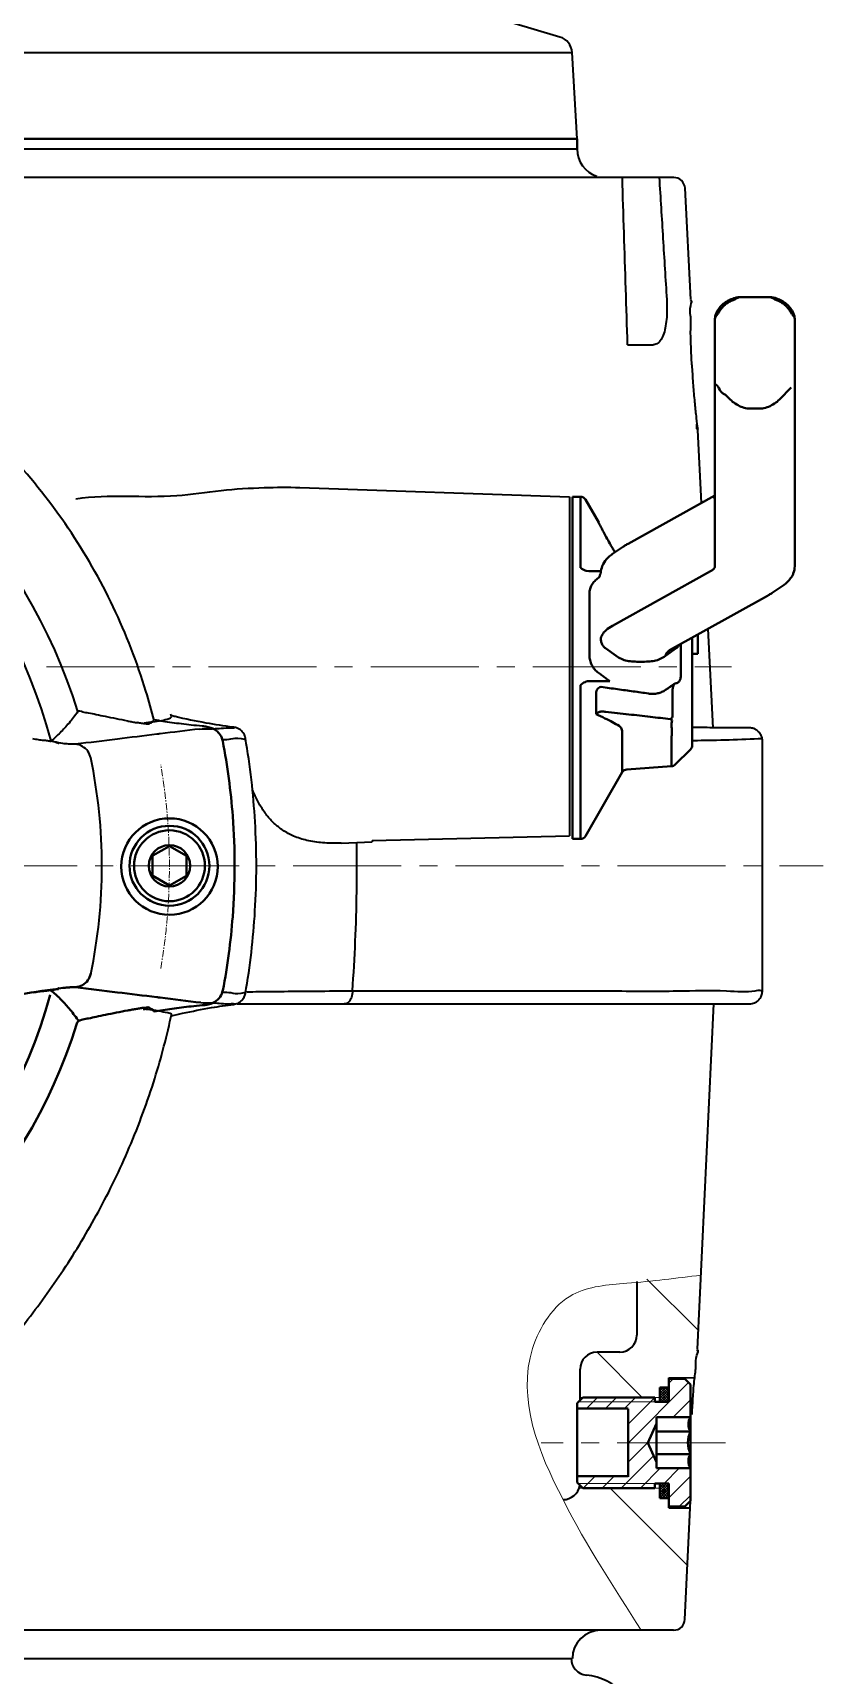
# Model space of a CAD drawing. Extents: x -12012 to 8795, y -497 to 32605.
# Drawn here: x -10217.3 to -10078, y 31972.8 to 32262.3 of the extents above; entities that cross this region are included whole.
import ezdxf

# ---------------------------------------------------------------- set-up
doc = ezdxf.new("R2010")
doc.units = 0
doc.header["$MEASUREMENT"] = 0
doc.linetypes.add('CENTER', pattern=[2, 1.25, -0.25, 0.25, -0.25])
doc.linetypes.add('CENTER2', pattern=[28.575, 19.05, -3.175, 3.175, -3.175])
doc.layers.get('0').update_dxf_attribs({"linetype": 'CONTINUOUS', "lineweight": 35})
for name, color, linetype, lineweight in [('1CEN', 4, 'CENTER2', 9), ('中心线', 14, 'CENTER', 9), ('单点划线', 1, 'CENTER2', 13), ('尺寸线', 3, 'CONTINUOUS', 15), ('标注', 3, 'CONTINUOUS', 13), ('粗实线', 7, 'CONTINUOUS', 40), ('细实线', 3, 'CONTINUOUS', 13)]:
    doc.layers.add(name, color=color, linetype=linetype, lineweight=lineweight)

msp = doc.modelspace()

# ---------------------------------------------------------------- hatches: boundary and pattern name
at = {"layer": '标注'}
h = msp.add_hatch(dxfattribs=at)
h.set_pattern_fill('ANSI31', color=256, scale=0.75, style=0)
h.set_pattern_definition([(45, (-13173.4778, 30474.8094), (-1.683798, 1.683798), [])])
h.paths.add_polyline_path([(-10121.2, 32021.002), (-10121.4, 32020.802), (-10121.4, 32019.802), (-10112.4, 32019.802), (-10112.4, 32013.802), (-10108.9, 32013.802), (-10107.4, 32017.203), (-10107.4, 32018.302), (-10101.4, 32018.302), (-10101.4, 32023.98), (-10105.2, 32022.131), (-10105.2, 32021.002), (-10107.7, 32021.002)])
h.paths.add_polyline_path([(-10120.4, 32021.802), (-10121.2, 32021.002), (-10107.7, 32021.002), (-10107.7, 32021.802)], flags=17)
h.paths.add_polyline_path([(-10105.2, 32025.052), (-10105.2, 32022.131), (-10101.4, 32023.98), (-10101.4, 32024.052), (-10102.4, 32025.052)])
h.paths.add_polyline_path([(-10105.2, 32002.552), (-10102.4, 32002.552), (-10101.4, 32003.552), (-10101.4, 32009.302), (-10107.4, 32009.302), (-10107.4, 32010.402), (-10108.9, 32013.802), (-10112.4, 32013.802), (-10112.4, 32007.802), (-10121.4, 32007.802), (-10121.4, 32006.802), (-10121.2, 32006.602), (-10107.7, 32006.602), (-10105.2, 32006.602)])
h.paths.add_polyline_path([(-10107.7, 32005.802), (-10107.7, 32006.602), (-10121.2, 32006.602), (-10120.4, 32005.802)], flags=17)
h = msp.add_hatch(dxfattribs=at)
h.set_pattern_fill('ANSI37', color=256, scale=0.1, style=0)
h.set_pattern_definition([(45, (-13173.47782, 30474.80942), (-0.224506403, 0.224506403), []), (135, (-13173.47782, 30474.80942), (-0.224506403, -0.224506403), [])])
h.paths.add_polyline_path([(-10105.2, 32023.552), (-10106.8, 32023.552), (-10106.8, 32021.002), (-10105.2, 32021.002)])
h.paths.add_polyline_path([(-10106.8, 32006.602), (-10106.8, 32004.052), (-10105.2, 32004.052), (-10105.2, 32006.602)])
at = {"layer": '粗实线'}
msp.add_hatch(color=256, dxfattribs=at).paths.add_polyline_path([(-10105.891, 32005.178, 1), (-10106.291, 32005.178, 1)])

# ---------------------------------------------------------------- linework, layer by layer
at = {"color": 7, "linetype": 'Continuous'}
for p, q in [((-10124.41, 32261.526), (-10152.912, 32270.028)), ((-10381.467, 32258.826), (-10122.271, 32258.826)), ((-10121.367, 32243.57), (-10122.271, 32258.826)), ((-10121.367, 32243.57), (-10270.665, 32243.57)), ((-10270.665, 32243.57), (-10121.368, 32243.57)), ((-10121.368, 32243.57), (-10270.4, 32243.551)), ((-10121.368, 32241.77), (-10269.344, 32241.77)), ((-10104.352, 32236.77), (-10270.144, 32236.77)), ((-10101.327, 32215.27), (-10102.355, 32234.875)), ((-10112.482, 32207.27), (-10107.999, 32207.27)), ((-10099.45, 32179.439), (-10100.122, 32192.27)), ((-10170.276, 32182.131), (-10122.716, 32180.47)), ((-10122.716, 32180.468), (-10122.716, 32120.738)), ((-10097.371, 32139.782), (-10098.286, 32157.231)), ((-10196.401, 32140.769), (-10195.972, 32141.074)), ((-10088.716, 32093.458), (-10088.716, 32137.482)), ((-10162.963, 32119.476), (-10157.499, 32119.667)), ((-10157.499, 32119.928), (-10122.716, 32120.738)), ((-10157.499, 32119.928), (-10157.499, 32119.667)), ((-10202.659, 32115.559), (-10202.654, 32115.559)), ((-10120.282, 32091.123), (-10113.016, 32091.123)), ((-10100.134, 32030.27), (-10097.249, 32091.158)), ((-10110.868, 32042.238), (-10110.868, 32032.77)), ((-10113.868, 32029.77), (-10117.868, 32029.77)), ((-10120.868, 32021.334), (-10120.868, 32026.77)), ((-10105.2, 32025.252), (-10100.651, 32025.311)), ((-10105.2, 32002.352), (-10101.459, 32002.304)), ((-10102.389, 31982.675), (-10101.4, 32003.552)), ((-10104.387, 31980.77), (-10279.191, 31980.77)), ((-10296.941, 31975.77), (-10122.218, 31975.77))]:
    msp.add_line(p, q, dxfattribs=at)
for centre, radius, start, end in [((-10125.268, 32258.648), 3.003, 3.39, 73.39001), ((-10116.368, 32241.77), 5, 180, 252.00001), ((-10104.352, 32234.77), 2, 3, 90), ((-10298.868, 32115.419), 93.516, 16.92101, 73.07899), ((-10298.868, 32115.419), 87.57, 14.58236, 75.41764), ((-10298.868, 32115.419), 93.71, 348.25847, 11.74153), ((-10113.868, 32032.77), 3, 270, 0), ((-10117.868, 32026.77), 3, 90, 180), ((-10123.868, 32006.77), 3, 270, 351.11267), ((-10117.216, 31975.77), 5, 90, 180), ((-10104.387, 31982.77), 2, 270, 357.28731)]:
    msp.add_arc(centre, radius, start, end, dxfattribs=at)
for centre, radius, start, end in [((-10119.451, 31975.83), 3, 180, 264.54814), ((-10120.71, 31962.63), 10.26, 359.75773, 84.54814)]:
    msp.add_arc(centre, radius, start, end)
for points, start_tangent, end_tangent in [([(-10112.482, 32207.27), (-10112.791, 32217.142), (-10113.1, 32226.975), (-10113.408, 32236.77)], (-0.0312659, 0.9995111), (-0.0315039, 0.9995036)), ([(-10106.91, 32236.77), (-10106.247, 32226.043), (-10105.583, 32215.27)], (0.0617426, -0.9980921), (0.0614011, -0.9981132)), ([(-10195.972, 32141.074), (-10197.394, 32146.236), (-10203.162, 32161.12), (-10211.092, 32174.953), (-10220.989, 32187.443), (-10232.65, 32198.303), (-10245.807, 32207.306), (-10260.176, 32214.25), (-10273.352, 32218.46)], (-0.2413868, 0.970429), (-0.970243, 0.2421332)), ([(-10105.583, 32215.27), (-10105.537, 32213.412), (-10105.623, 32211.748), (-10105.843, 32210.242), (-10106.21, 32208.955), (-10106.717, 32208), (-10107.33, 32207.443), (-10107.999, 32207.27)], (0.0614011, -0.9981132), (-1, 0)), ([(-10101.16, 32203.77), (-10101.296, 32207.003), (-10101.359, 32209.974), (-10101.367, 32212.451), (-10101.348, 32214.225), (-10101.33, 32215.151)], (-0.052486, 0.9986217), (-0.9998117, 0.019406)), ([(-10101.335, 32214.916), (-10101.33, 32215.151)], (0.0202744, 0.9997945), (-0.9997908, 0.0204561)), ([(-10101.16, 32203.77), (-10100.956, 32200.54), (-10100.707, 32197.564), (-10100.456, 32195.083), (-10100.251, 32193.311), (-10100.137, 32192.388), (-10100.25, 32193.303)], (0.052486, -0.9986217), (-0.1216969, 0.9925673)), ([(-10100.137, 32192.388), (-10100.25, 32193.303)], (-0.992636, -0.1211352), (-0.1216969, 0.9925673)), ([(-10100.166, 32192.621), (-10100.137, 32192.388)], (0.1236315, -0.9923282), (-0.992477, -0.1224315)), ([(-10209.729, 32180.168), (-10191.973, 32180.729), (-10184.159, 32181.619), (-10176.524, 32182.12), (-10170.276, 32182.131)], (0.9897295, 0.142953), (0.9994068, -0.034439)), ([(-10200.59, 32140.984), (-10202.606, 32141.372), (-10204.505, 32141.756), (-10206.162, 32142.101), (-10207.51, 32142.378), (-10208.533, 32142.571), (-10209.401, 32142.637)], (-0.9830189, 0.1835041), (-0.5787964, -0.8154721)), ([(-10209.401, 32142.637), (-10210.95, 32140.633), (-10212.528, 32138.915), (-10214.119, 32137.467)], (-0.5787964, -0.8154721), (-0.7705754, -0.6373489)), ([(-10200.591, 32140.984), (-10199.807, 32140.841), (-10199.024, 32140.704)], (0.9830189, -0.1835041), (0.9857943, -0.1679573)), ([(-10196.888, 32140.436), (-10197.312, 32140.458), (-10197.769, 32140.513), (-10198.351, 32140.596), (-10199.023, 32140.704)], (-0.8275952, -0.5613253), (-0.9857943, 0.1679573)), ([(-10197.723, 32140.689), (-10194.644, 32141.097), (-10193.276, 32141.437), (-10192.905, 32141.713), (-10192.901, 32141.749)], (0.9946741, 0.1030705), (-0.085736, 0.9963179)), ([(-10196.888, 32140.436), (-10196.591, 32140.639), (-10196.443, 32140.744)], (0.8275952, 0.5613253), (0.8111904, 0.5847821)), ([(-10195.955, 32141.183), (-10196.008, 32141.192)], (-0.9857223, 0.1683791), (-0.985639, 0.1688663)), ([(-10187.49, 32140.075), (-10189.425, 32140.269), (-10192.789, 32140.69), (-10195.955, 32141.183)], (-0.9958385, 0.0911352), (-0.9857223, 0.1683791)), ([(-10192.906, 32141.748), (-10193, 32142.183)], (-0.2096768, 0.9777707), (-0.2130878, 0.9770331)), ([(-10192.261, 32141.759), (-10192.954, 32141.923)], (-0.973967, 0.2266899), (-0.9724124, 0.2332684)), ([(-10181.93, 32139.882), (-10182.058, 32139.899), (-10186.785, 32140.636), (-10192.261, 32141.759)], (-0.9913356, 0.1313534), (-0.973967, 0.2266899)), ([(-10187.925, 32139.579), (-10184.46, 32139.686), (-10182.599, 32139.768), (-10181.878, 32139.832), (-10181.936, 32139.853)], (0.9996202, 0.0275588), (-0.9765761, 0.2151724)), ([(-10179.849, 32137.96), (-10180.13, 32138.732), (-10180.74, 32139.416), (-10181.192, 32139.682), (-10181.63, 32139.828), (-10181.93, 32139.882)], (-0.1699766, 0.9854481), (-0.9912696, 0.1318505)), ([(-10097.371, 32139.814), (-10097.569, 32139.814)], (-0.9999969, 0.0024716), (-0.9999974, 0.0022716)), ([(-10097.371, 32139.81), (-10097.564, 32139.81)], (-0.9999991, 0.0013322), (-0.9999992, 0.0012882)), ([(-10088.716, 32137.483), (-10088.744, 32137.843), (-10088.997, 32138.585), (-10089.438, 32139.156), (-10089.977, 32139.535), (-10090.465, 32139.716), (-10090.837, 32139.777), (-10091.211, 32139.789), (-10091.597, 32139.793), (-10091.998, 32139.796), (-10092.41, 32139.798), (-10092.778, 32139.8), (-10093.203, 32139.801), (-10093.692, 32139.803), (-10094.057, 32139.804), (-10094.457, 32139.805), (-10094.892, 32139.806), (-10095.363, 32139.807), (-10095.872, 32139.808), (-10096.418, 32139.809), (-10097.001, 32139.81), (-10097.371, 32139.81)], (-0.0001006, 1), (-0.9999991, 0.0013322)), ([(-10214.119, 32137.467), (-10214.751, 32137.49), (-10215.433, 32137.561), (-10216.31, 32137.673), (-10217.333, 32137.827)], (-0.7705754, -0.6373489), (-0.9870246, 0.1605689)), ([(-10209.814, 32136.887), (-10210.109, 32136.883), (-10210.577, 32136.901), (-10210.895, 32136.919), (-10211.257, 32136.942), (-10211.648, 32136.971), (-10212.05, 32137.005), (-10214.119, 32137.467), (-10212.823, 32137.079)], (-0.9925141, -0.1221305), (-0.9946253, 0.1035398)), ([(-10195.496, 32138.65), (-10202.428, 32137.796), (-10209.814, 32136.887)], (-0.9924925, -0.1223058), (-0.9925146, -0.1221264)), ([(-10207.119, 32134.489), (-10207.638, 32135.664), (-10208.595, 32136.515), (-10209.814, 32136.887)], (-0.2018851, 0.9794092), (-0.9968475, 0.0793421)), ([(-10194.883, 32138.726), (-10195.496, 32138.65)], (-0.9924917, -0.1223119), (-0.9924925, -0.1223058)), ([(-10187.925, 32139.579), (-10194.883, 32138.726)], (-0.9924833, -0.1223801), (-0.9924917, -0.1223119)), ([(-10179.849, 32092.981), (-10178.168, 32107.511), (-10178.156, 32123.242), (-10179.849, 32137.96)], (0.1689735, 0.9856206), (-0.1689683, 0.9856215)), ([(-10162.963, 32119.476), (-10163.24, 32119.467), (-10166.243, 32119.536), (-10169.011, 32119.953), (-10171.369, 32120.715), (-10173.261, 32121.735), (-10174.793, 32122.954), (-10176.068, 32124.353), (-10177.17, 32125.958), (-10178.159, 32127.825), (-10178.605, 32128.833)], (-0.9993776, -0.0352758), (-0.3851858, 0.9228391)), ([(-10160.985, 32093.434), (-10160.482, 32102.176), (-10160.23, 32110.923), (-10160.224, 32119.572)], (0.0719334, 0.9974094), (-0.0132957, 0.9999116)), ([(-10160.985, 32093.434), (-10131.072, 32093.427), (-10115.784, 32093.423), (-10103.675, 32093.424), (-10095.022, 32093.43), (-10090.017, 32093.443), (-10088.772, 32093.461), (-10088.739, 32093.464)], (0.9999999, -0.0003853), (0.2658156, 0.9640239)), ([(-10096.311, 32091.132), (-10095.696, 32091.133), (-10095.13, 32091.134), (-10094.61, 32091.135), (-10094.133, 32091.136), (-10093.697, 32091.137), (-10093.301, 32091.139), (-10092.943, 32091.14), (-10092.475, 32091.142), (-10092.083, 32091.144), (-10091.67, 32091.146), (-10091.31, 32091.15), (-10090.956, 32091.157), (-10090.546, 32091.206), (-10090.132, 32091.334), (-10089.652, 32091.605), (-10089.206, 32092.039), (-10088.875, 32092.618), (-10088.721, 32093.307), (-10088.716, 32093.457)], (0.9999987, 0.0016151), (0.0000125, 1)), ([(-10192.87, 32089.037), (-10190.954, 32089.476), (-10185.82, 32090.472), (-10181.93, 32091.058)], (0.9726023, 0.2324751), (0.9913365, 0.1313467)), ([(-10181.93, 32091.058), (-10181.605, 32091.118), (-10181.128, 32091.288), (-10180.65, 32091.595), (-10180.067, 32092.323), (-10179.849, 32092.981)], (0.9912129, 0.1322763), (0.1696131, 0.9855107)), ([(-10181.93, 32091.137), (-10181.54, 32091.137)], (0.9999999, -0.0003344), (0.9999999, -0.0003349)), ([(-10181.323, 32091.137), (-10167.563, 32091.132), (-10162.438, 32091.13)], (0.9999999, -0.0003349), (0.9999999, -0.0003795)), ([(-10181.277, 32091.149), (-10179.373, 32091.146), (-10174.771, 32091.141), (-10169.081, 32091.137), (-10162.438, 32091.134)], (0.9999982, -0.0018796), (0.9999999, -0.0003942)), ([(-10179.598, 32093.27), (-10177.472, 32093.3), (-10173.012, 32093.347), (-10167.472, 32093.392), (-10160.987, 32093.434)], (0.9998838, 0.0152436), (0.9999833, 0.0057839)), ([(-10160.985, 32093.434), (-10161.18, 32092.284), (-10161.712, 32091.442), (-10162.438, 32091.134)], (-0.000257, -1), (-1, 0.0001555)), ([(-10162.438, 32091.13), (-10132.777, 32091.127), (-10127.479, 32091.126)], (0.9999999, -0.0003908), (1, -0.0001957)), ([(-10150.655, 32091.13), (-10138.15, 32091.126), (-10127.479, 32091.125)], (0.9999999, -0.0003795), (1, -0.00023)), ([(-10127.479, 32091.126), (-10120.282, 32091.124)], (1, -0.0001957), (1, -0.0003058)), ([(-10127.479, 32091.125), (-10123.227, 32091.123), (-10120.282, 32091.122)], (1, -0.00023), (0.9999999, -0.0004502)), ([(-10120.282, 32091.124), (-10117.704, 32091.123), (-10113.018, 32091.122)], (1, -0.0003058), (1, -0.0002625)), ([(-10120.282, 32091.122), (-10118.026, 32091.121)], (0.9999999, -0.0004502), (1, -0.0002161)), ([(-10113.018, 32091.122), (-10105.765, 32091.124), (-10097.608, 32091.131)], (1, -0.0002625), (0.9999991, -0.0013125)), ([(-10097.608, 32091.131), (-10097.249, 32091.13)], (0.9999991, -0.0013125), (0.9999985, -0.0017411)), ([(-10097.605, 32091.13), (-10097.328, 32091.13), (-10096.976, 32091.131), (-10096.311, 32091.132)], (0.9999992, 0.0012791), (0.9999987, 0.0016151)), ([(-10256.154, 32001.652), (-10251.766, 32004.481), (-10242.613, 32011.128), (-10234.209, 32018.261), (-10226.39, 32025.993), (-10219.101, 32034.428), (-10212.338, 32043.669), (-10206.154, 32053.827), (-10200.646, 32065.053), (-10196.077, 32077.252), (-10193, 32088.757)], (0.8498234, 0.5270676), (0.2130882, 0.977033)), ([(-10197.723, 32090.251), (-10197.778, 32090.028)], (-0.2396852, -0.9708507), (-0.2417974, -0.9703268)), ([(-10197.506, 32090.286), (-10197.723, 32090.251)], (-0.987718, -0.1562468), (-0.9873847, -0.1583396)), ([(-10197.723, 32090.251), (-10195.087, 32089.919), (-10193.54, 32089.593), (-10192.93, 32089.29), (-10192.942, 32089.213)], (0.9946741, -0.1030705), (-0.5035948, -0.86394)), ([(-10193, 32088.757), (-10192.906, 32089.192)], (0.2130882, 0.977033), (0.2096763, 0.9777709)), ([(-10192.956, 32089.017), (-10192.87, 32089.037)], (0.9724088, 0.2332835), (0.9726023, 0.2324751)), ([(-10101.114, 32018.77), (-10100.926, 32022), (-10100.693, 32024.976), (-10100.454, 32027.457), (-10100.258, 32029.229), (-10100.148, 32030.152)], (0.0474634, 0.998873), (-0.9931856, 0.1165436)), ([(-10100.176, 32029.92), (-10100.148, 32030.152)], (0.1187171, 0.9929281), (-0.9932035, 0.116391))]:
    msp.add_spline(points, degree=3, dxfattribs=dict(at, start_tangent=start_tangent, end_tangent=end_tangent))
msp.add_open_spline([(-10097.569, 32139.814), (-10098.748, 32139.817), (-10099.927, 32139.816), (-10101.106, 32139.816)], degree=3, dxfattribs=at)
for points, knots in [([(-10183.92, 32137.725), (-10183.37, 32137.729), (-10182.246, 32137.77), (-10181.345, 32138.103), (-10179.814, 32137.726), (-10179.893, 32137.944)], [1.8117065, 1.8117065, 1.8117065, 1.8117065, 3.4042357, 5.2228649, 5.9170964, 5.9170964, 5.9170964, 5.9170964]), ([(-10088.746, 32137.85), (-10092.418, 32137.677), (-10097.27, 32137.554), (-10100.805, 32137.505), (-10101.106, 32137.502)], [16.5456223, 16.5456223, 16.5456223, 16.5456223, 23.7875442, 24.484302, 24.484302, 24.484302, 24.484302]), ([(-10187.711, 32091.356), (-10186.602, 32091.33), (-10184.569, 32091.323), (-10183.51, 32091.128), (-10181.642, 32091.203), (-10181.916, 32091.092), (-10181.936, 32091.087)], [0.2115032, 0.2115032, 0.2115032, 0.2115032, 3.4630189, 5.3257582, 6.0531276, 6.1144945, 6.1144945, 6.1144945, 6.1144945]), ([(-10183.928, 32093.215), (-10183.377, 32093.212), (-10182.251, 32093.171), (-10181.348, 32092.837), (-10179.815, 32093.215), (-10179.894, 32092.997)], [1.804488, 1.804488, 1.804488, 1.804488, 3.3997957, 5.2191729, 5.9160838, 5.9160838, 5.9160838, 5.9160838])]:
    msp.add_open_spline(points, degree=3, knots=knots, dxfattribs=at)
at = {"layer": '1CEN', "color": 1}
for p, q in [((-10657.196, 32115.47), (-10078.002, 32115.47)), ((-10095.242, 32013.77), (-10127.707, 32013.77))]:
    msp.add_line(p, q, dxfattribs=at)
at = {"layer": '中心线'}
msp.add_arc((-10298.871, 32115.336), 105.62, 350.21879, 9.78121, dxfattribs=at)
at = {"layer": '单点划线'}
msp.add_line((-10214.925, 32150.539), (-10094.189, 32150.539), dxfattribs=at)
at = {"layer": '尺寸线', "ltscale": 10}
for p, q in [((-10120.4, 32021.802), (-10120.868, 32021.802)), ((-10120.4, 32005.802), (-10121.029, 32005.802))]:
    msp.add_line(p, q, dxfattribs=at)
at = {"layer": '尺寸线', "ltscale": 10, "end_tangent": (0.9671326, -0.2542724)}
msp.add_spline([(-10110.065, 31980.77), (-10123.868, 32003.77), (-10129.235, 32030.412), (-10122.147, 32039.909), (-10112.636, 32041.894), (-10099.515, 32043.331)], degree=3, dxfattribs=at)
at = {"layer": '标注'}
for p, q in [((-10106.8, 32021.802), (-10107.65, 32021.802)), ((-10121.2, 32021.002), (-10107.7, 32021.002)), ((-10121.2, 32006.602), (-10107.7, 32006.602)), ((-10106.8, 32005.802), (-10107.65, 32005.802))]:
    msp.add_line(p, q, dxfattribs=at)
at = {"layer": '粗实线', "ltscale": 10}
for p, q in [((-10121.368, 32241.77), (-10121.368, 32243.57)), ((-10121.368, 32243.57), (-10121.368, 32241.77))]:
    msp.add_line(p, q, dxfattribs=at)
at = {"layer": '粗实线', "color": 0}
for p, q in [((-10094.573, 32215.163), (-10094.567, 32215.166)), ((-10092.394, 32215.708), (-10092.392, 32215.708)), ((-10087.713, 32215.708), (-10092.387, 32215.708)), ((-10087.708, 32215.708), (-10087.706, 32215.708)), ((-10085.527, 32215.163), (-10085.533, 32215.166)), ((-10096.272, 32213.81), (-10096.276, 32213.804)), ((-10083.829, 32213.81), (-10083.824, 32213.804)), ((-10097.086, 32211.852), (-10097.086, 32168.28)), ((-10083.014, 32168.28), (-10083.014, 32211.851)), ((-10088.71, 32196.051), (-10091.39, 32196.051)), ((-10112.405, 32172.23), (-10097.086, 32180.755)), ((-10113.225, 32171.727), (-10114.978, 32170.542)), ((-10097.836, 32167.402), (-10115.125, 32157.781)), ((-10105.087, 32153.446), (-10087.798, 32163.067)), ((-10086.977, 32163.57), (-10085.225, 32164.756)), ((-10103.116, 32150.435), (-10103.116, 32154.543)), ((-10100.101, 32156.221), (-10100.101, 32152.821)), ((-10114.508, 32152.455), (-10116.384, 32153.814)), ((-10103.921, 32153.814), (-10105.797, 32152.455)), ((-10105.087, 32153.446), (-10105.104, 32153.437)), ((-10101.106, 32152.821), (-10100.101, 32152.821)), ((-10103.116, 32148.929), (-10103.116, 32150.435)), ((-10187.488, 32090.891), (-10187.49, 32090.891)), ((-10196.401, 32090.197), (-10195.972, 32089.892))]:
    msp.add_line(p, q, dxfattribs=at)
at = {"layer": '粗实线', "color": 7, "linetype": 'Continuous'}
for p, q in [((-10122.214, 32180.503), (-10122.214, 32120.196)), ((-10122.214, 32180.503), (-10120.784, 32180.503)), ((-10120.783, 32167.98), (-10120.784, 32180.503)), ((-10117.579, 32175.958), (-10119.913, 32180)), ((-10119.299, 32167.416), (-10119.748, 32167.466)), ((-10117.11, 32167.416), (-10119.299, 32167.416)), ((-10119.198, 32152.554), (-10119.198, 32163.476)), ((-10101.106, 32136.695), (-10101.106, 32155.661)), ((-10120.784, 32120.196), (-10120.783, 32147.312)), ((-10119.299, 32147.999), (-10115.623, 32147.999)), ((-10118.038, 32142.213), (-10118.038, 32146.098)), ((-10115.623, 32147.999), (-10115.714, 32148.065)), ((-10104.54, 32146.6), (-10104.54, 32141.891)), ((-10113.413, 32138.824), (-10113.413, 32131.958)), ((-10104.723, 32133.01), (-10104.723, 32138.139)), ((-10101.401, 32135.983), (-10104.083, 32133.302)), ((-10113.413, 32131.958), (-10119.913, 32120.699)), ((-10112.612, 32132.458), (-10104.723, 32133.01)), ((-10122.214, 32120.196), (-10120.784, 32120.196)), ((-10183.838, 32115.419), (-10183.843, 32115.419)), ((-10193.246, 32106.009), (-10193.246, 32106.014))]:
    msp.add_line(p, q, dxfattribs=at)
at = {"layer": '粗实线'}
for p, q in [((-10196.246, 32117.179), (-10196.246, 32113.773)), ((-10193.221, 32118.926), (-10196.197, 32117.264)), ((-10193.222, 32118.926), (-10190.27, 32117.222)), ((-10190.246, 32117.18), (-10190.246, 32113.772)), ((-10193.222, 32112.026), (-10190.27, 32113.73)), ((-10193.221, 32112.026), (-10196.197, 32113.688)), ((-10105.2, 32025.252), (-10105.2, 32021.002)), ((-10105.2, 32025.052), (-10102.4, 32025.052)), ((-10102.4, 32025.052), (-10101.4, 32024.052)), ((-10101.4, 32024.052), (-10101.4, 32003.552)), ((-10121.4, 32020.802), (-10120.4, 32021.802)), ((-10120.4, 32021.802), (-10107.7, 32021.802)), ((-10107.7, 32021.802), (-10107.7, 32021.002)), ((-10106.8, 32023.552), (-10106.8, 32021.002)), ((-10106.8, 32023.552), (-10105.2, 32023.552)), ((-10121.4, 32020.802), (-10121.4, 32006.802)), ((-10121.4, 32019.849), (-10112.4, 32019.849)), ((-10112.4, 32019.802), (-10112.4, 32007.802)), ((-10107.7, 32021.002), (-10105.2, 32021.002)), ((-10107.4, 32018.302), (-10101.4, 32018.302)), ((-10107.4, 32018.302), (-10107.4, 32009.302)), ((-10107.4, 32017.203), (-10108.9, 32013.802)), ((-10101.4, 32015.791), (-10107.4, 32015.791)), ((-10107.4, 32010.402), (-10108.9, 32013.802)), ((-10101.4, 32011.814), (-10107.4, 32011.814)), ((-10121.4, 32007.89), (-10112.4, 32007.89)), ((-10121.4, 32006.802), (-10120.4, 32005.802)), ((-10107.4, 32009.302), (-10101.4, 32009.302)), ((-10120.4, 32005.802), (-10107.7, 32005.802)), ((-10107.7, 32006.602), (-10105.2, 32006.602)), ((-10107.7, 32005.802), (-10107.7, 32006.602)), ((-10106.8, 32006.602), (-10106.8, 32004.052)), ((-10106.8, 32004.052), (-10105.2, 32004.052)), ((-10105.2, 32002.352), (-10105.2, 32006.602))]:
    msp.add_line(p, q, dxfattribs=at)
at = {"layer": '粗实线', "color": 0, "linetype": 'ByBlock'}
for p in [(-10105.2, 32002.552), (-10101.4, 32003.552)]:
    msp.add_line(p, (-10102.4, 32002.552), dxfattribs=at)
at = {"layer": '粗实线', "color": 7, "linetype": 'Continuous'}
msp.add_lwpolyline([(-10104.505, 32146.782), (-10104.503, 32146.821), (-10104.499, 32146.859)], dxfattribs=at)
at = {"layer": '粗实线'}
for centre, radius in [((-10193.246, 32115.336), 8.5), ((-10193.246, 32115.476), 6.25), ((-10193.246, 32115.476), 3.65), ((-10106.091, 32005.178), 0.2)]:
    msp.add_circle(centre, radius, dxfattribs=at)
at = {"layer": '粗实线', "color": 7, "linetype": 'Continuous'}
msp.add_circle((-10193.246, 32115.476), 7.044, dxfattribs=at)
for centre, start, end in [((-10120.784, 32179.498), 30.00001, 90), ((-10102.111, 32136.694), 315.00177, 0), ((-10112.542, 32131.455), 93.99995, 149.99938), ((-10104.793, 32134.012), 274.00025, 315.00131), ((-10120.784, 32121.201), 270, 329.99999)]:
    msp.add_arc(centre, 1.005, start, end, dxfattribs=at)
at = {"layer": '粗实线', "color": 0}
msp.add_arc((-10110.153, 32165.24), 13.822, 264.437, 275.56533, dxfattribs=at)
at = {"layer": '粗实线', "color": 0, "linetype": 'ByBlock'}
for radius, start, end in [(87.57, 285.02334, 344.97666), (93.516, 287.25814, 342.74186)]:
    msp.add_arc((-10298.868, 32115.419), radius, start, end, dxfattribs=at)
at = {"layer": '粗实线'}
for centre, radius, start, end in [((-10099.277, 32017.046), 2.467, 149.39568, 210.60432), ((-10097.119, 32013.802), 4.72, 155.08567, 204.91433), ((-10099.277, 32010.558), 2.467, 149.39568, 210.60432)]:
    msp.add_arc(centre, radius, start, end, dxfattribs=at)
at = {"layer": '粗实线', "color": 0}
for points, start_tangent, end_tangent in [([(-10094.567, 32215.166), (-10094.931, 32214.973), (-10095.489, 32214.585), (-10095.998, 32214.124), (-10096.276, 32213.804)], (-0.9076982, -0.4196236), (-0.6164238, -0.7874146)), ([(-10093.991, 32215.412), (-10094.397, 32215.243), (-10094.573, 32215.163)], (-0.9337996, -0.3577965), (-0.9069668, -0.4212021)), ([(-10094.567, 32215.166), (-10094.178, 32215.262)], (0.9096248, 0.4154307), (0.9980872, 0.061822)), ([(-10094.394, 32214.943), (-10093.726, 32215.208)], (0.8901908, 0.455588), (0.964392, 0.2644771)), ([(-10094.178, 32215.262), (-10093.726, 32215.208)], (0.9980872, 0.061822), (0.9590366, -0.2832823)), ([(-10093.888, 32215.45), (-10093.991, 32215.412)], (-0.9394407, -0.3427115), (-0.9337996, -0.3577965)), ([(-10093.888, 32215.45), (-10093.641, 32215.515), (-10093.199, 32215.517)], (0.939594, 0.3422911), (0.9894654, -0.1447693)), ([(-10093.643, 32215.531), (-10093.888, 32215.45)], (-0.9590992, -0.2830701), (-0.9394654, -0.3426436)), ([(-10093.726, 32215.208), (-10093.446, 32215.381)], (0.8384154, 0.5450318), (0.8619142, 0.5070541)), ([(-10092.999, 32215.668), (-10093.643, 32215.531)], (-0.9911479, -0.1327622), (-0.9590992, -0.2830701)), ([(-10093.446, 32215.381), (-10093.199, 32215.517)], (0.8619142, 0.5070541), (0.8906299, 0.454729)), ([(-10093.199, 32215.517), (-10092.655, 32215.689), (-10092.42, 32215.708)], (0.8905951, 0.4547971), (0.9998983, 0.0142635)), ([(-10092.392, 32215.708), (-10092.999, 32215.668)], (-1, -0.0000379), (-0.9911479, -0.1327622)), ([(-10092.42, 32215.708), (-10092.394, 32215.708)], (0.9998983, 0.0142634), (0.9999998, 0.0005851)), ([(-10087.112, 32215.669), (-10087.708, 32215.708)], (-0.9914813, 0.1302493), (-1, 0.0000358)), ([(-10087.706, 32215.708), (-10087.686, 32215.708)], (0.9999998, -0.000579), (0.9999367, -0.0112481)), ([(-10087.686, 32215.708), (-10087.445, 32215.689), (-10086.901, 32215.517)], (0.9999367, -0.0112483), (0.8905949, -0.4547974)), ([(-10086.478, 32215.537), (-10087.112, 32215.669)], (-0.9605349, 0.2781595), (-0.9914813, 0.1302493)), ([(-10086.212, 32215.45), (-10086.459, 32215.515), (-10086.901, 32215.517)], (-0.9395865, 0.3423115), (-0.989465, -0.1447724)), ([(-10086.901, 32215.517), (-10086.654, 32215.381)], (0.8906392, -0.4547107), (0.8618725, -0.5071251)), ([(-10086.654, 32215.381), (-10086.374, 32215.208)], (0.8618725, -0.5071251), (0.8385786, -0.5447806)), ([(-10086.212, 32215.45), (-10086.478, 32215.537)], (-0.9394702, 0.3426307), (-0.9605349, 0.2781595)), ([(-10085.922, 32215.262), (-10086.374, 32215.208)], (-0.9980869, 0.0618273), (-0.9590525, -0.2832283)), ([(-10086.374, 32215.208), (-10085.706, 32214.943)], (0.9644099, -0.2644119), (0.8901947, -0.4555803)), ([(-10086.133, 32215.421), (-10086.212, 32215.45)], (-0.9350723, 0.3544569), (-0.9394477, 0.3426923)), ([(-10085.527, 32215.163), (-10085.726, 32215.254), (-10086.133, 32215.421)], (-0.9069712, 0.4211926), (-0.9350723, 0.3544569)), ([(-10085.533, 32215.166), (-10085.922, 32215.262)], (-0.9095566, 0.41558), (-0.9980869, 0.0618273)), ([(-10083.824, 32213.804), (-10084.123, 32214.144), (-10084.636, 32214.605), (-10085.196, 32214.989), (-10085.533, 32215.166)], (-0.6164241, 0.7874143), (-0.9076611, 0.4197039)), ([(-10097.086, 32211.845), (-10096.942, 32212.253), (-10096.509, 32212.789)], (0.0009285, 0.9999996), (0.6962511, 0.7177983)), ([(-10097.025, 32212.373), (-10097.085, 32211.852)], (-0.221951, -0.9750578), (-0.0039531, -0.9999922)), ([(-10096.815, 32212.964), (-10096.832, 32212.93), (-10097.025, 32212.373)], (-0.4335024, -0.9011524), (-0.221951, -0.9750578)), ([(-10096.272, 32213.81), (-10096.531, 32213.455), (-10096.815, 32212.964)], (-0.6179449, -0.7862214), (-0.4335024, -0.9011524)), ([(-10096.276, 32213.804), (-10096.284, 32213.794), (-10096.495, 32213.333), (-10096.51, 32212.789)], (-0.6146087, -0.7888322), (0.1512296, -0.9884987)), ([(-10096.51, 32212.789), (-10096.133, 32213.438), (-10096.021, 32213.587)], (0.4084273, 0.9127909), (0.614311, 0.789064)), ([(-10096.021, 32213.587), (-10095.63, 32214.031), (-10095.039, 32214.541)], (0.614311, 0.789064), (0.8042452, 0.5942977)), ([(-10095.039, 32214.541), (-10094.394, 32214.943)], (0.8042452, 0.5942977), (0.8901908, 0.455588)), ([(-10085.706, 32214.943), (-10085.061, 32214.541)], (0.8901947, -0.4555803), (0.8042432, -0.5943003)), ([(-10085.061, 32214.541), (-10084.47, 32214.031), (-10084.079, 32213.588)], (0.8042432, -0.5943003), (0.6143384, -0.7890426)), ([(-10084.079, 32213.588), (-10083.967, 32213.438), (-10083.591, 32212.79)], (0.6143384, -0.7890426), (0.408513, -0.9127525)), ([(-10083.285, 32212.964), (-10083.572, 32213.459), (-10083.829, 32213.81)], (-0.433494, 0.9011564), (-0.6180825, 0.7861132)), ([(-10083.824, 32213.804), (-10083.817, 32213.794), (-10083.605, 32213.333), (-10083.59, 32212.789)], (0.6146152, -0.788827), (-0.1513241, -0.9884842)), ([(-10083.591, 32212.789), (-10083.27, 32212.418), (-10083.078, 32212.102), (-10083.014, 32211.845)], (0.6959461, -0.718094), (0.0002035, -1)), ([(-10083.071, 32212.354), (-10083.263, 32212.917), (-10083.285, 32212.964)], (-0.2147045, 0.9766791), (-0.433494, 0.9011564)), ([(-10083.014, 32211.851), (-10083.071, 32212.354)], (-0.0031967, 0.9999949), (-0.2147045, 0.9766791)), ([(-10094.932, 32198.181), (-10095.132, 32198.362), (-10095.34, 32198.523), (-10095.545, 32198.657), (-10095.735, 32198.755), (-10097.086, 32200.338)], (-0.7125456, 0.7016258), (-0.9849649, 0.1727546)), ([(-10094.405, 32197.639), (-10094.652, 32197.9), (-10094.932, 32198.181)], (-0.678003, 0.7350592), (-0.7126152, 0.7015551)), ([(-10091.39, 32196.051), (-10092.474, 32196.383), (-10093.498, 32196.925), (-10094.405, 32197.639)], (-0.9804226, 0.1969047), (-0.7285291, 0.6850148)), ([(-10085.695, 32197.639), (-10086.602, 32196.925), (-10087.626, 32196.383), (-10088.71, 32196.051)], (-0.7285256, -0.6850186), (-0.980421, -0.1969128)), ([(-10083.655, 32199.776), (-10085.448, 32197.9), (-10085.695, 32197.639)], (-0.7126022, -0.7015683), (-0.6780095, -0.7350531)), ([(-10097.107, 32180.518), (-10097.404, 32180.255)], (-0.8274684, -0.5615123), (-0.6609177, -0.7504584)), ([(-10097.107, 32180.518), (-10097.085, 32180.53)], (0.8738213, 0.4862473), (0.870766, 0.4916977)), ([(-10117.541, 32175.877), (-10117.587, 32175.97), (-10117.408, 32175.612), (-10117.133, 32175.073), (-10116.738, 32174.314), (-10116.231, 32173.372)], (-0.4471505, 0.8944588), (0.4809593, -0.8767429)), ([(-10117.541, 32175.877), (-10117.587, 32175.97), (-10117.589, 32175.973)], (-0.4471505, 0.8944588), (0.892458, 0.4511304)), ([(-10117.541, 32175.877), (-10117.587, 32175.97), (-10117.589, 32175.973)], (-0.4471505, 0.8944588), (0.892458, 0.4511304)), ([(-10116.231, 32173.372), (-10115.626, 32172.296), (-10115.191, 32171.551)], (0.4809593, -0.8767429), (0.5109736, -0.8595964)), ([(-10112.961, 32171.9), (-10113.225, 32171.727)], (-0.8448521, -0.535), (-0.8282209, -0.5604017)), ([(-10112.7, 32172.06), (-10112.961, 32171.9)], (-0.8593357, -0.511412), (-0.8448521, -0.535)), ([(-10112.405, 32172.23), (-10112.687, 32172.068), (-10112.7, 32172.06)], (-0.8738212, -0.4862474), (-0.8593357, -0.511412)), ([(-10115.645, 32170.034), (-10116.184, 32169.503), (-10116.936, 32168.304), (-10117.188, 32167.018)], (-0.7571013, -0.6532975), (0, -1)), ([(-10114.978, 32170.542), (-10115.645, 32170.034)], (-0.8282209, -0.5604017), (-0.7571013, -0.6532975)), ([(-10115.191, 32171.551), (-10114.997, 32171.227)], (0.5109736, -0.8595964), (0.5166517, -0.8561957)), ([(-10114.997, 32171.227), (-10114.688, 32170.721)], (0.5166517, -0.8561957), (0.5267365, -0.8500286)), ([(-10117.59, 32166.198), (-10117.188, 32167.018)], (0.8481734, 0.5297186), (0.8489164, 0.5285272)), ([(-10097.086, 32168.28), (-10097.17, 32167.979), (-10097.422, 32167.684), (-10097.836, 32167.402)], (0, -1), (-0.8738212, -0.4862474)), ([(-10083.493, 32166.525), (-10084.019, 32165.795), (-10085.225, 32164.756)], (-0.4957894, -0.8684428), (-0.8282209, -0.5604017)), ([(-10083.266, 32166.994), (-10083.493, 32166.525)], (-0.3712815, -0.9285203), (-0.4957894, -0.8684428)), ([(-10083.014, 32168.28), (-10083.266, 32166.994)], (0, -1), (-0.3712815, -0.9285204)), ([(-10086.977, 32163.57), (-10087.242, 32163.397), (-10087.515, 32163.23), (-10087.798, 32163.067)], (-0.8282209, -0.5604017), (-0.8738212, -0.4862474)), ([(-10115.125, 32157.781), (-10116.263, 32157.006), (-10116.956, 32156.195), (-10117.188, 32155.367)], (-0.8738212, -0.4862474), (0, -1)), ([(-10116.384, 32153.814), (-10116.816, 32154.242), (-10117.093, 32154.777), (-10117.188, 32155.367)], (-0.8098242, 0.5866726), (0, 1)), ([(-10103.921, 32153.814), (-10103.489, 32154.242), (-10103.405, 32154.364)], (0.8098242, 0.5866726), (0.5297978, 0.848124)), ([(-10114.508, 32152.455), (-10113.583, 32151.924), (-10112.562, 32151.595), (-10111.492, 32151.484)], (0.8098242, -0.5866726), (1, 0)), ([(-10108.812, 32151.484), (-10107.742, 32151.595), (-10106.722, 32151.924), (-10105.797, 32152.455)], (1, 0), (0.8098242, 0.5866726)), ([(-10105.797, 32152.455), (-10105.684, 32152.856), (-10105.348, 32153.249), (-10105.089, 32153.446)], (0, 1), (0.8278596, 0.5609353)), ([(-10207.119, 32096.477), (-10207.638, 32095.302), (-10208.595, 32094.451), (-10209.814, 32094.079)], (-0.2018851, -0.9794092), (-0.9968475, -0.0793421)), ([(-10214.119, 32093.499), (-10214.751, 32093.476), (-10215.433, 32093.405), (-10216.31, 32093.293), (-10217.333, 32093.139)], (-0.7705754, 0.6373489), (-0.9870246, -0.1605689)), ([(-10209.814, 32094.079), (-10210.109, 32094.083), (-10210.577, 32094.065), (-10210.895, 32094.048), (-10211.257, 32094.024), (-10211.648, 32093.995), (-10212.05, 32093.961), (-10214.119, 32093.499), (-10212.823, 32093.887)], (-0.9925141, 0.1221305), (-0.9946253, -0.1035398)), ([(-10209.401, 32088.329), (-10210.95, 32090.333), (-10212.528, 32092.051), (-10214.119, 32093.499)], (-0.5787964, 0.8154721), (-0.7705754, 0.6373489)), ([(-10195.496, 32092.316), (-10202.428, 32093.17), (-10209.814, 32094.079)], (-0.9924925, 0.1223058), (-0.9925146, 0.1221264)), ([(-10183.851, 32093.529), (-10183.929, 32093.21)], (-0.1864823, -0.9824583), (-0.2914418, -0.9565885)), ([(-10196.888, 32090.53), (-10197.312, 32090.508), (-10197.769, 32090.453), (-10198.351, 32090.37), (-10199.023, 32090.262)], (-0.8275952, 0.5613253), (-0.9857943, -0.1679573)), ([(-10187.49, 32090.891), (-10189.425, 32090.697), (-10192.789, 32090.276), (-10195.955, 32089.783)], (-0.9958385, -0.0911352), (-0.9857223, -0.1683791)), ([(-10194.883, 32092.24), (-10195.496, 32092.316)], (-0.9924917, 0.1223119), (-0.9924925, 0.1223058)), ([(-10187.451, 32090.895), (-10187.488, 32090.891)], (-0.9956457, -0.0932186), (-0.9958367, -0.0911556)), ([(-10185.951, 32091.168), (-10186.444, 32091.035), (-10186.842, 32090.966), (-10187.24, 32090.916), (-10187.451, 32090.895)], (-0.947139, -0.3208236), (-0.9956457, -0.0932185)), ([(-10183.929, 32093.21), (-10184.495, 32092.158), (-10185.126, 32091.579), (-10185.604, 32091.307), (-10185.951, 32091.168)], (-0.2914418, -0.9565885), (-0.947139, -0.3208236)), ([(-10200.59, 32089.983), (-10202.606, 32089.594), (-10204.505, 32089.21), (-10206.162, 32088.865), (-10207.51, 32088.588), (-10208.533, 32088.395), (-10209.401, 32088.329)], (-0.9830189, -0.1835041), (-0.5787964, 0.8154721)), ([(-10200.591, 32089.982), (-10199.807, 32090.125), (-10199.024, 32090.262)], (0.9830189, 0.1835041), (0.9857943, 0.1679573)), ([(-10196.888, 32090.53), (-10196.591, 32090.327), (-10196.443, 32090.222)], (0.8275952, -0.5613253), (0.8111904, -0.5847821)), ([(-10195.955, 32089.783), (-10196.008, 32089.774)], (-0.9857223, -0.1683791), (-0.985639, -0.1688663))]:
    msp.add_spline(points, degree=3, dxfattribs=dict(at, start_tangent=start_tangent, end_tangent=end_tangent))
at = {"layer": '粗实线', "color": 7, "linetype": 'Continuous'}
for points, start_tangent, end_tangent in [([(-10119.748, 32167.466), (-10119.809, 32167.48), (-10120.317, 32167.674), (-10120.783, 32167.98)], (-0.97654, 0.2153361), (-0.7831449, 0.6218393)), ([(-10119.198, 32163.476), (-10119.094, 32164.254), (-10118.783, 32164.992), (-10118.275, 32165.652), (-10117.59, 32166.198)], (-0.0002858, 1), (0.848262, 0.5295767)), ([(-10117.59, 32149.45), (-10118.275, 32150.087), (-10118.783, 32150.849), (-10119.094, 32151.686), (-10119.198, 32152.554)], (-0.8063732, 0.5914071), (0.0002583, 1)), ([(-10115.714, 32148.065), (-10116.338, 32148.528), (-10116.964, 32148.99), (-10117.59, 32149.45)], (-0.8026677, 0.5964264), (-0.8062283, 0.5916045)), ([(-10103.921, 32147.655), (-10103.698, 32147.726), (-10103.501, 32147.858), (-10103.337, 32148.052), (-10103.216, 32148.299), (-10103.142, 32148.591), (-10103.116, 32148.929)], (0.9841903, 0.177114), (-0.0000442, 1)), ([(-10120.783, 32147.312), (-10120.497, 32147.56), (-10120.203, 32147.753)], (0.7139324, 0.7002147), (0.875105, 0.4839331)), ([(-10120.203, 32147.753), (-10119.757, 32147.936), (-10119.299, 32147.999)], (0.875105, 0.4839331), (1, 0.0000134)), ([(-10118.038, 32146.099), (-10117.869, 32146.519), (-10117.558, 32146.837), (-10117.167, 32146.989)], (0.1532458, 0.9881881), (0.9877475, 0.1560602)), ([(-10117.168, 32146.989), (-10114.263, 32146.592), (-10111.479, 32146.206), (-10108.812, 32145.831)], (0.9908679, -0.134836), (0.9901153, -0.1402558)), ([(-10108.812, 32145.831), (-10107.952, 32145.769), (-10107.157, 32145.869), (-10106.437, 32146.106), (-10105.797, 32146.46)], (0.9858551, -0.1676), (0.8273894, 0.5616287)), ([(-10105.797, 32146.46), (-10105.255, 32146.832), (-10104.718, 32147.198), (-10104.186, 32147.56)], (0.8244846, 0.5658844), (0.8275812, 0.561346)), ([(-10104.54, 32146.6), (-10104.505, 32146.782)], (0.2958376, 0.9552382), (0.0375575, 0.9992945)), ([(-10104.499, 32146.859), (-10104.403, 32147.227), (-10104.186, 32147.56)], (0.1041395, 0.9945627), (0.6885336, 0.7252045)), ([(-10104.186, 32147.56), (-10104.053, 32147.608), (-10103.921, 32147.655)], (0.9404586, 0.3399083), (0.9404669, 0.3398853)), ([(-10116.328, 32142.59), (-10116.482, 32142.621), (-10116.627, 32142.643), (-10116.764, 32142.658), (-10116.893, 32142.665), (-10117.118, 32142.658), (-10117.304, 32142.629), (-10117.45, 32142.581)], (-0.9766701, 0.2147451), (-0.917647, -0.3973965)), ([(-10185.951, 32139.798), (-10186.444, 32139.931), (-10186.842, 32140), (-10187.24, 32140.05), (-10187.451, 32140.071)], (-0.947139, 0.3208236), (-0.9956457, 0.0932185)), ([(-10183.929, 32137.756), (-10184.495, 32138.808), (-10185.126, 32139.387), (-10185.604, 32139.659), (-10185.951, 32139.798)], (-0.2914418, 0.9565885), (-0.947139, 0.3208236)), ([(-10113.968, 32140.131), (-10115.125, 32140.765), (-10116.477, 32141.456), (-10118.038, 32142.213)], (-0.8674184, 0.4975795), (-0.903135, 0.4293568)), ([(-10117.841, 32142.367), (-10117.944, 32142.292), (-10118.011, 32142.202)], (-0.8263456, -0.5631633), (-0.3991253, -0.9168964)), ([(-10117.841, 32142.367), (-10117.649, 32142.484), (-10117.45, 32142.581)], (0.8263265, 0.5631913), (0.917668, 0.397348)), ([(-10104.938, 32141.312), (-10108.476, 32141.729), (-10112.275, 32142.154), (-10116.328, 32142.59)], (-0.9927101, 0.1205264), (-0.9944436, 0.1052711)), ([(-10113.968, 32140.131), (-10113.721, 32139.919), (-10113.548, 32139.622), (-10113.446, 32139.253), (-10113.413, 32138.824)], (0.8674488, -0.4975264), (0.0001426, -1)), ([(-10104.94, 32141.313), (-10104.784, 32141.432), (-10104.646, 32141.632), (-10104.54, 32141.895)], (0.9170491, 0.3987742), (0.3116124, 0.9502093)), ([(-10104.604, 32141.144), (-10104.705, 32141.195), (-10104.938, 32141.312)], (-0.8864807, 0.4627656), (-0.8951151, 0.4458352)), ([(-10104.723, 32138.139), (-10104.663, 32138.744), (-10104.604, 32141.144)], (0.0005666, 0.9999998), (0.4171612, 0.9088325)), ([(-10183.851, 32137.437), (-10183.929, 32137.756)], (-0.1864823, 0.9824583), (-0.2914418, 0.9565885)), ([(-10183.827, 32093.526), (-10182.103, 32106.508), (-10182.094, 32124.218), (-10183.851, 32137.437)], (0.1867537, 0.9824068), (-0.1867514, 0.9824072)), ([(-10212.823, 32093.76), (-10220.5, 32092.619), (-10228.584, 32090.6), (-10236.524, 32087.644)], (-0.994625, -0.1035433), (-0.9148787, -0.4037288))]:
    msp.add_spline(points, degree=3, dxfattribs=dict(at, start_tangent=start_tangent, end_tangent=end_tangent))
at = {"layer": '粗实线', "color": 0}
msp.add_open_spline([(-10187.711, 32091.356), (-10190.102, 32091.651), (-10192.492, 32091.946), (-10194.883, 32092.24)], degree=3, dxfattribs=at)
msp.add_open_spline([(-10209.155, 32088.216), (-10209.16, 32088.213), (-10209.258, 32088.147), (-10209.426, 32087.986), (-10209.529, 32087.782), (-10209.563, 32087.675)], degree=3, knots=[0.31888689, 0.31888689, 0.31888689, 0.31888689, 0.33540586, 0.67081968, 1.00613747, 1.00613747, 1.00613747, 1.00613747], dxfattribs=at)
at = {"layer": '细实线', "linetype": 'Continuous'}
for p, q in [((-10099.978, 32033.56), (-10109.065, 32042.647)), ((-10109.9, 32021.802), (-10117.868, 32029.77)), ((-10101.94, 31992.161), (-10115.58, 32005.802))]:
    msp.add_line(p, q, dxfattribs=at)

doc.saveas('drawing.dxf')
